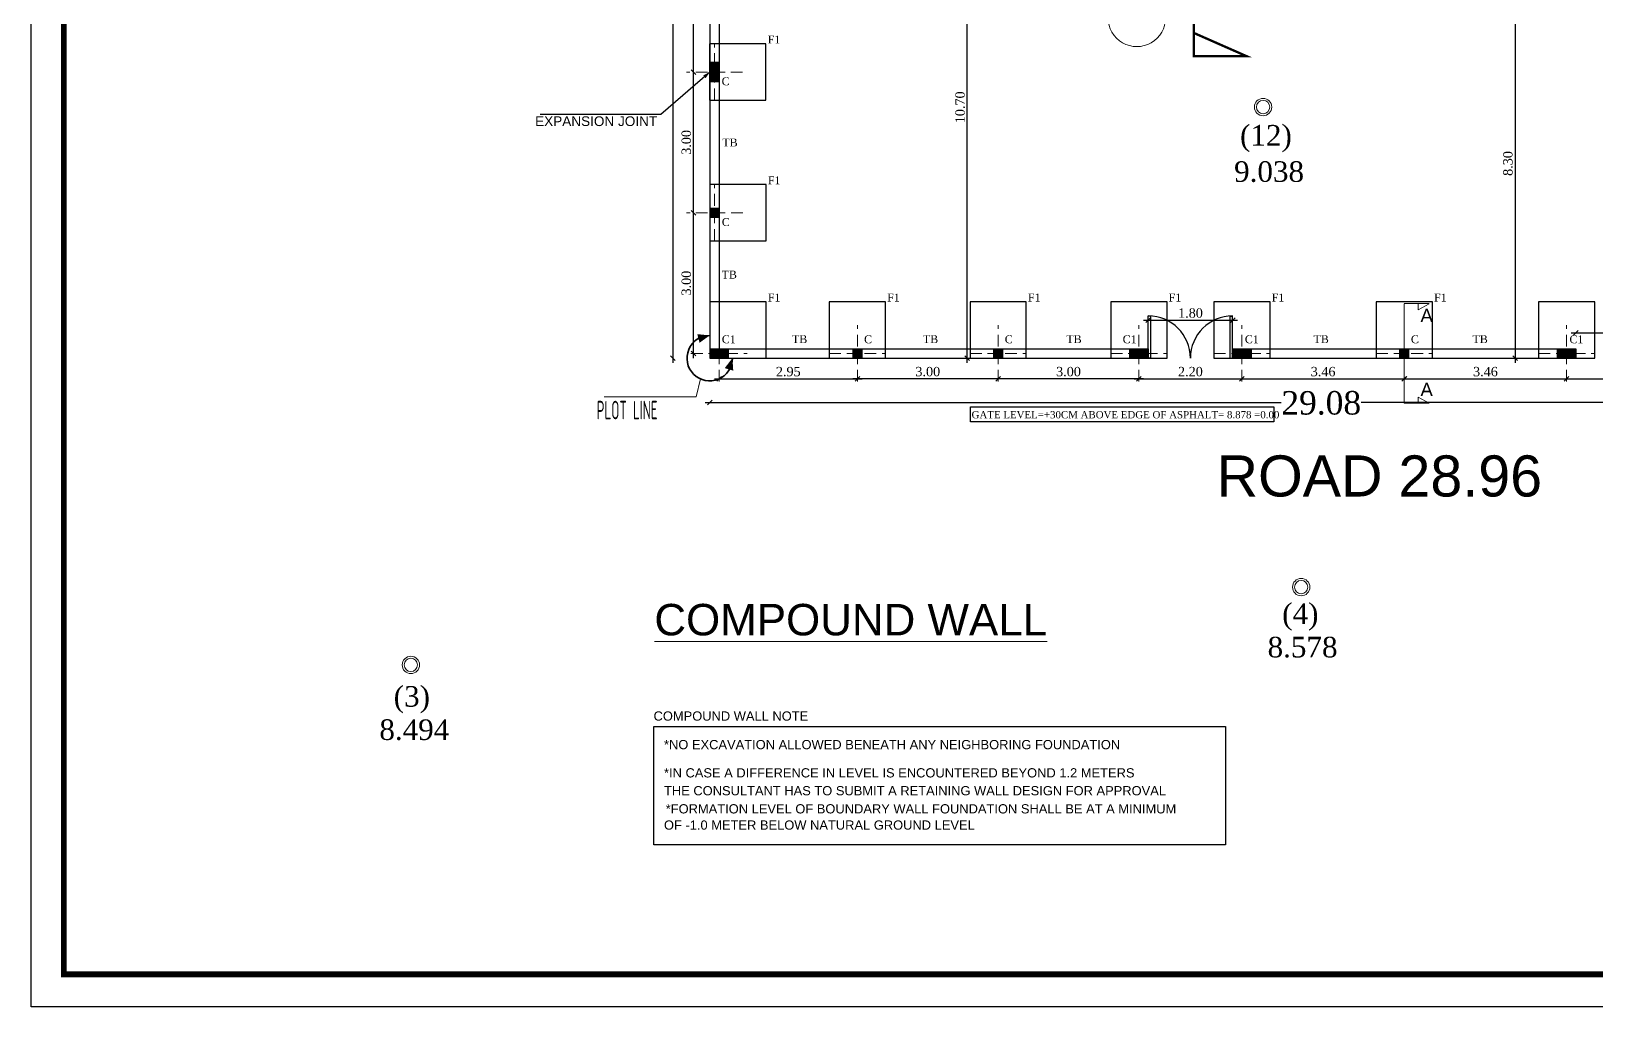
# Model space of a CAD drawing. Header units: metres. Extents: x 503482 to 1007323, y 2781056 to 5562345.
# Drawn here: x 504007.76 to 504041.11, y 2781056.11 to 2781076.9 of the extents above; entities that cross this region are included whole.
import ezdxf
from ezdxf.enums import TextEntityAlignment as Align

# ---------------------------------------------------------------- set-up
doc = ezdxf.new("R2010")
doc.units = ezdxf.units.M
doc.header["$LTSCALE"] = 10
doc.header["$MEASUREMENT"] = 0
doc.header["$PDMODE"] = 3
for name, pattern in [('1013-Lower$0$CACHE', [0.375, 0.25, -0.125]), ('DASHED2', [0.375, 0.25, -0.125]), ('HIDDEN(.5X)', [4.7625, 3.175, -1.5875])]:
    doc.linetypes.add(name, pattern=pattern)
doc.layers.get('0').update_dxf_attribs({"linetype": 'CONTINUOUS'})
doc.layers.get('DEFPOINTS').update_dxf_attribs({"linetype": 'CONTINUOUS'})
for name, color, linetype, lineweight in [('01 wall', 4, 'CONTINUOUS', 35), ('01_WALLS', 7, 'CONTINUOUS', 25), ('dim 11', 3, 'CONTINUOUS', 0), ('G-ANNO-SYMB', 111, 'CONTINUOUS', 9), ('Linea de proyecciÃ³n vacio', 40, 'HIDDEN(.5X)', 15), ('Linea de proyecciÃƒÆ’Ã‚Â³n vacio', 40, 'HIDDEN(.5X)', 15), ('SITE', 9, 'CONTINUOUS', 18), ('TEXT', 254, 'CONTINUOUS', 13), ('WALL', 7, 'CONTINUOUS', 30)]:
    doc.layers.add(name, color=color, linetype=linetype, lineweight=lineweight)
for name, color, linetype in [('07 TEXT', 3, 'CONTINUOUS'), ('COL', 3, 'CONTINUOUS'), ('column', 3, 'CONTINUOUS'), ('DOOR', 8, 'CONTINUOUS'), ('M.TITLE BLOCK', 7, 'CONTINUOUS'), ('W', 7, 'CONTINUOUS')]:
    doc.layers.add(name, color=color, linetype=linetype)
doc.styles.add('AREAL', font='times.ttf')
doc.styles.add('ARIEL', font='arial.ttf', dxfattribs={"width": 0.75})
doc.styles.add('dim', font='arial.ttf')
doc.styles.add('Hand', font='archquik.shx', dxfattribs={"width": 0.7})
doc.styles.add('SANSSERIFBOLD', font='sanss___.ttf', dxfattribs={"height": 18})
doc.dimstyles.new('bdc-1-100-A', dxfattribs={"dimtxt": 0.2, "dimasz": 0.1, "dimexe": 0, "dimexo": 0, "dimgap": 0.05, "dimtad": 1, "dimzin": 7, "dimdsep": 46, "dimtxsty": 'AREAL', "dimblk": 'OBLIQUE', "dimcen": 0.001, "dimdle": 0.1, "dimse1": 1, "dimse2": 1, "dimclrd": 15, "dimclre": 8, "dimclrt": 3, "dimadec": 0, "dimazin": 0, "dimtfac": 1, "dimtix": 1, "dimtmove": 2, "dimatfit": 3, "dimldrblk": 'OBLIQUE', "dimfxl": 0.1, "dimtolj": 1, "dimtzin": 0, "dimlwe": 5, "dimarcsym": 0})

# ---------------------------------------------------------------- blocks, each defined once
blk = doc.blocks.new('_Oblique')
at = {"color": 0, "linetype": 'ByBlock', "lineweight": -2}
blk.add_line((-0.5, -0.5), (0.5, 0.5), dxfattribs=at)
blk = doc.blocks.new('*D1331')
at = {"layer": '01_WALLS', "color": 15, "lineweight": -2, "ltscale": 0.04, "transparency": 16777216}
for p, q in [((504022.119, 2781068.989), (504034.404, 2781068.989)), ((504051.399, 2781068.989), (504036.107, 2781068.989))]:
    blk.add_line(p, q, dxfattribs=at)
at = {"layer": 'DEFPOINTS', "color": 0, "ltscale": 0.04, "transparency": 16777216}
for p in [(504022.219, 2781069.932), (504051.299, 2781069.932), (504051.299, 2781068.989)]:
    blk.add_point(p, dxfattribs=at)
at = {"layer": '01_WALLS', "color": 15, "lineweight": -2, "ltscale": 0.04, "transparency": 16777216, "xscale": 0.1, "yscale": 0.1, "zscale": 0.1, "rotation": 180}
blk.add_blockref('_Oblique', (504022.219, 2781068.989), dxfattribs=at)
at = {"layer": '01_WALLS', "color": 15, "lineweight": -2, "ltscale": 0.04, "transparency": 16777216, "xscale": 0.1, "yscale": 0.1, "zscale": 0.1}
blk.add_blockref('_Oblique', (504051.299, 2781068.989), dxfattribs=at)
at = {"layer": '01_WALLS', "color": 3, "ltscale": 0.04, "transparency": 16777216, "insert": (504035.255, 2781068.975), "char_height": 0.2, "attachment_point": 5, "style": 'AREAL'}
blk.add_mtext('\\A1;{\\H2.5x;29.08}', dxfattribs=at)
blk = doc.blocks.new('*D1332')
at = {"layer": '01_WALLS', "color": 15, "lineweight": -2, "ltscale": 0.04, "transparency": 16777216}
blk.add_line((504021.433, 2781107.882), (504021.433, 2781069.832), dxfattribs=at)
at = {"layer": 'DEFPOINTS', "color": 0, "ltscale": 0.04, "transparency": 16777216}
for p in [(504022.219, 2781107.782), (504021.433, 2781069.932), (504022.219, 2781069.932)]:
    blk.add_point(p, dxfattribs=at)
at = {"layer": '01_WALLS', "color": 15, "lineweight": -2, "ltscale": 0.04, "transparency": 16777216, "xscale": 0.1, "yscale": 0.1, "zscale": 0.1}
for p, rotation in [((504021.433, 2781107.782), 90), ((504021.433, 2781069.932), 270)]:
    blk.add_blockref('_Oblique', p, dxfattribs=dict(at, rotation=rotation))
at = {"layer": '01_WALLS', "color": 3, "ltscale": 0.04, "transparency": 16777216, "insert": (504021.128, 2781088.857), "char_height": 0.2, "attachment_point": 5, "rotation": 90, "style": 'AREAL'}
blk.add_mtext('\\A1;{\\H2.5x;37.85}', dxfattribs=at)
blk = doc.blocks.new('YTRYRTYRTYRT')
at = {"layer": '01 wall'}
blk.add_arc((503418.358, 2781141.766), 0.484, 89.9999, 0, dxfattribs=at)
at = {"layer": 'SITE', "color": 4, "ltscale": 24}
for points in [[(503418.358, 2781142.251, 0, 0.19, 0), (503418.117, 2781142.186, 0, 0, 0)], [(503418.842, 2781141.766, 0, 0.19, 0), (503418.769, 2781141.527, 0, 0, 0)]]:
    blk.add_lwpolyline(points, format="xyseb", dxfattribs=at)
blk.add_lwpolyline([(503418.163, 2781141.323), (503418.068, 2781140.944), (503416.11, 2781140.944)], dxfattribs=at)
at = {"layer": 'TEXT', "color": 3, "style": 'Hand', "width": 0.6}
blk.add_text('PLOT LINE ', height=0.3937, dxfattribs=at).set_placement((503415.949, 2781140.463))
blk = doc.blocks.new('UTJYUJ')
at = {"layer": 'column', "color": 1}
blk.add_line((506692.039, 2816108.977), (506693.088, 2816109.886, 0.057), dxfattribs=at)
blk.add_lwpolyline([(506692.039, 2816108.977, 0, 0.0776, 0), (506692.157, 2816109.079, 0.0776, 0.0776, 0)], format="xyseb", dxfattribs=at)
at = {"layer": 'W', "color": 1}
blk.add_line((506693.088, 2816109.886, 0.057), (506695.659, 2816109.886, 0.057), dxfattribs=at)
blk = doc.blocks.new('*D1382')
at = {"layer": '01_WALLS', "color": 15, "lineweight": -2, "ltscale": 0.04, "transparency": 16777216}
blk.add_line((504021.872, 2781069.932), (504021.872, 2781073.132), dxfattribs=at)
at = {"layer": 'DEFPOINTS', "color": 0, "ltscale": 0.04, "transparency": 16777216}
for p in [(504021.872, 2781073.032), (504021.991, 2781073.032), (504021.991, 2781070.032)]:
    blk.add_point(p, dxfattribs=at)
at = {"layer": '01_WALLS', "color": 15, "lineweight": -2, "ltscale": 0.04, "transparency": 16777216, "xscale": 0.1, "yscale": 0.1, "zscale": 0.1}
for p, rotation in [((504021.872, 2781073.032), 90), ((504021.872, 2781070.032), 270)]:
    blk.add_blockref('_Oblique', p, dxfattribs=dict(at, rotation=rotation))
at = {"layer": '01_WALLS', "color": 3, "ltscale": 0.04, "transparency": 16777216, "insert": (504021.72, 2781071.532), "char_height": 0.2, "attachment_point": 5, "rotation": 90, "style": 'AREAL'}
blk.add_mtext('\\A1;3.00', dxfattribs=at)
blk = doc.blocks.new('*D1383')
at = {"layer": '01_WALLS', "color": 15, "lineweight": -2, "ltscale": 0.04, "transparency": 16777216}
blk.add_line((504021.872, 2781072.932), (504021.872, 2781076.132), dxfattribs=at)
at = {"layer": 'DEFPOINTS', "color": 0, "ltscale": 0.04, "transparency": 16777216}
for p in [(504021.724, 2781076.032), (504021.872, 2781076.032), (504021.724, 2781073.032)]:
    blk.add_point(p, dxfattribs=at)
at = {"layer": '01_WALLS', "color": 15, "lineweight": -2, "ltscale": 0.04, "transparency": 16777216, "xscale": 0.1, "yscale": 0.1, "zscale": 0.1}
for p, rotation in [((504021.872, 2781076.032), 90), ((504021.872, 2781073.032), 270)]:
    blk.add_blockref('_Oblique', p, dxfattribs=dict(at, rotation=rotation))
at = {"layer": '01_WALLS', "color": 3, "ltscale": 0.04, "transparency": 16777216, "insert": (504021.72, 2781074.532), "char_height": 0.2, "attachment_point": 5, "rotation": 90, "style": 'AREAL'}
blk.add_mtext('\\A1;3.00', dxfattribs=at)
blk = doc.blocks.new('*D1393')
at = {"layer": '01_WALLS', "color": 15, "lineweight": -2, "ltscale": 0.04, "transparency": 16777216}
blk.add_line((504021.872, 2781075.932), (504021.872, 2781079.132), dxfattribs=at)
at = {"layer": 'DEFPOINTS', "color": 0, "ltscale": 0.04, "transparency": 16777216}
for p in [(504021.724, 2781079.032), (504021.872, 2781079.032), (504021.724, 2781076.032)]:
    blk.add_point(p, dxfattribs=at)
at = {"layer": '01_WALLS', "color": 15, "lineweight": -2, "ltscale": 0.04, "transparency": 16777216, "xscale": 0.1, "yscale": 0.1, "zscale": 0.1}
for p, rotation in [((504021.872, 2781079.032), 90), ((504021.872, 2781076.032), 270)]:
    blk.add_blockref('_Oblique', p, dxfattribs=dict(at, rotation=rotation))
at = {"layer": '01_WALLS', "color": 3, "ltscale": 0.04, "transparency": 16777216, "insert": (504021.72, 2781077.532), "char_height": 0.2, "attachment_point": 5, "rotation": 90, "style": 'AREAL'}
blk.add_mtext('\\A1;3.00', dxfattribs=at)
blk = doc.blocks.new('MD DOOR')
at = {"layer": 'DOOR'}
for p, q in [((504125.448, 2781169.805), (504125.499, 2781169.805)), ((504125.448, 2781168.905), (504125.448, 2781169.805)), ((504125.499, 2781169.805), (504125.499, 2781168.905)), ((504127.199, 2781169.804), (504127.249, 2781169.804)), ((504127.199, 2781168.905), (504127.199, 2781169.804)), ((504127.249, 2781168.905), (504127.249, 2781169.805)), ((504125.499, 2781168.905), (504125.448, 2781168.905)), ((504127.199, 2781168.905), (504127.249, 2781168.905))]:
    blk.add_line(p, q, dxfattribs=at)
for centre, radius, start, end in [((504125.448, 2781168.905), 0.9, 0, 90), ((504127.249, 2781168.905), 0.901, 90.0062, 180)]:
    blk.add_arc(centre, radius, start, end, dxfattribs=at)
blk = doc.blocks.new('*D1360')
at = {"layer": '01_WALLS', "color": 15, "lineweight": -2, "ltscale": 0.04, "transparency": 16777216}
blk.add_line((504031.467, 2781069.492), (504028.267, 2781069.492), dxfattribs=at)
at = {"layer": 'DEFPOINTS', "color": 0, "ltscale": 0.04, "transparency": 16777216}
for p in [(504028.367, 2781069.492), (504028.367, 2781069.432), (504031.367, 2781069.432)]:
    blk.add_point(p, dxfattribs=at)
at = {"layer": '01_WALLS', "color": 15, "lineweight": -2, "ltscale": 0.04, "transparency": 16777216, "xscale": 0.1, "yscale": 0.1, "zscale": 0.1, "rotation": 180}
blk.add_blockref('_Oblique', (504028.367, 2781069.492), dxfattribs=at)
at = {"layer": '01_WALLS', "color": 15, "lineweight": -2, "ltscale": 0.04, "transparency": 16777216, "xscale": 0.1, "yscale": 0.1, "zscale": 0.1}
blk.add_blockref('_Oblique', (504031.367, 2781069.492), dxfattribs=at)
at = {"layer": '01_WALLS', "color": 3, "ltscale": 0.04, "transparency": 16777216, "insert": (504029.867, 2781069.644), "char_height": 0.2, "attachment_point": 5, "style": 'AREAL'}
blk.add_mtext('\\A1;3.00', dxfattribs=at)
blk = doc.blocks.new('*D1361')
at = {"layer": '01_WALLS', "color": 15, "lineweight": -2, "ltscale": 0.04, "transparency": 16777216}
blk.add_line((504028.467, 2781069.492), (504025.267, 2781069.492), dxfattribs=at)
at = {"layer": 'DEFPOINTS', "color": 0, "ltscale": 0.04, "transparency": 16777216}
for p in [(504025.367, 2781069.932), (504028.367, 2781069.932), (504025.367, 2781069.492)]:
    blk.add_point(p, dxfattribs=at)
at = {"layer": '01_WALLS', "color": 15, "lineweight": -2, "ltscale": 0.04, "transparency": 16777216, "xscale": 0.1, "yscale": 0.1, "zscale": 0.1, "rotation": 180}
blk.add_blockref('_Oblique', (504025.367, 2781069.492), dxfattribs=at)
at = {"layer": '01_WALLS', "color": 15, "lineweight": -2, "ltscale": 0.04, "transparency": 16777216, "xscale": 0.1, "yscale": 0.1, "zscale": 0.1}
blk.add_blockref('_Oblique', (504028.367, 2781069.492), dxfattribs=at)
at = {"layer": '01_WALLS', "color": 3, "ltscale": 0.04, "transparency": 16777216, "insert": (504026.867, 2781069.644), "char_height": 0.2, "attachment_point": 5, "style": 'AREAL'}
blk.add_mtext('\\A1;3.00', dxfattribs=at)
blk = doc.blocks.new('*D1362')
at = {"layer": '01_WALLS', "color": 15, "lineweight": -2, "ltscale": 0.04, "transparency": 16777216}
blk.add_line((504022.319, 2781069.492), (504025.467, 2781069.492), dxfattribs=at)
at = {"layer": 'DEFPOINTS', "color": 0, "ltscale": 0.04, "transparency": 16777216}
for p in [(504022.419, 2781069.932), (504025.367, 2781069.932), (504025.367, 2781069.492)]:
    blk.add_point(p, dxfattribs=at)
at = {"layer": '01_WALLS', "color": 15, "lineweight": -2, "ltscale": 0.04, "transparency": 16777216, "xscale": 0.1, "yscale": 0.1, "zscale": 0.1, "rotation": 180}
blk.add_blockref('_Oblique', (504022.419, 2781069.492), dxfattribs=at)
at = {"layer": '01_WALLS', "color": 15, "lineweight": -2, "ltscale": 0.04, "transparency": 16777216, "xscale": 0.1, "yscale": 0.1, "zscale": 0.1}
blk.add_blockref('_Oblique', (504025.367, 2781069.492), dxfattribs=at)
at = {"layer": '01_WALLS', "color": 3, "ltscale": 0.04, "transparency": 16777216, "insert": (504023.893, 2781069.644), "char_height": 0.2, "attachment_point": 5, "style": 'AREAL'}
blk.add_mtext('\\A1;2.95', dxfattribs=at)
blk = doc.blocks.new('*D1363')
at = {"layer": '01_WALLS', "color": 15, "lineweight": -2, "ltscale": 0.04, "transparency": 16777216}
blk.add_line((504031.267, 2781069.492), (504033.665, 2781069.492), dxfattribs=at)
at = {"layer": 'DEFPOINTS', "color": 0, "ltscale": 0.04, "transparency": 16777216}
for p in [(504031.367, 2781069.932), (504033.565, 2781069.932), (504033.565, 2781069.492)]:
    blk.add_point(p, dxfattribs=at)
at = {"layer": '01_WALLS', "color": 15, "lineweight": -2, "ltscale": 0.04, "transparency": 16777216, "xscale": 0.1, "yscale": 0.1, "zscale": 0.1, "rotation": 180}
blk.add_blockref('_Oblique', (504031.367, 2781069.492), dxfattribs=at)
at = {"layer": '01_WALLS', "color": 15, "lineweight": -2, "ltscale": 0.04, "transparency": 16777216, "xscale": 0.1, "yscale": 0.1, "zscale": 0.1}
blk.add_blockref('_Oblique', (504033.565, 2781069.492), dxfattribs=at)
at = {"layer": '01_WALLS', "color": 3, "ltscale": 0.04, "transparency": 16777216, "insert": (504032.466, 2781069.644), "char_height": 0.2, "attachment_point": 5, "style": 'AREAL'}
blk.add_mtext('\\A1;2.20', dxfattribs=at)
blk = doc.blocks.new('*D1364')
at = {"layer": '01_WALLS', "color": 15, "lineweight": -2, "ltscale": 0.04, "transparency": 16777216}
blk.add_line((504033.465, 2781069.492), (504037.125, 2781069.492), dxfattribs=at)
at = {"layer": 'DEFPOINTS', "color": 0, "ltscale": 0.04, "transparency": 16777216}
for p in [(504033.565, 2781069.932), (504037.025, 2781069.932), (504037.025, 2781069.492)]:
    blk.add_point(p, dxfattribs=at)
at = {"layer": '01_WALLS', "color": 15, "lineweight": -2, "ltscale": 0.04, "transparency": 16777216, "xscale": 0.1, "yscale": 0.1, "zscale": 0.1, "rotation": 180}
blk.add_blockref('_Oblique', (504033.565, 2781069.492), dxfattribs=at)
at = {"layer": '01_WALLS', "color": 15, "lineweight": -2, "ltscale": 0.04, "transparency": 16777216, "xscale": 0.1, "yscale": 0.1, "zscale": 0.1}
blk.add_blockref('_Oblique', (504037.025, 2781069.492), dxfattribs=at)
at = {"layer": '01_WALLS', "color": 3, "ltscale": 0.04, "transparency": 16777216, "insert": (504035.295, 2781069.644), "char_height": 0.2, "attachment_point": 5, "style": 'AREAL'}
blk.add_mtext('\\A1;3.46', dxfattribs=at)
blk = doc.blocks.new('*D1366')
at = {"layer": '01_WALLS', "color": 15, "lineweight": -2, "ltscale": 0.04, "transparency": 16777216}
blk.add_line((504036.926, 2781069.492), (504040.585, 2781069.492), dxfattribs=at)
at = {"layer": 'DEFPOINTS', "color": 0, "ltscale": 0.04, "transparency": 16777216}
for p in [(504037.026, 2781069.756), (504040.485, 2781069.756), (504040.485, 2781069.492)]:
    blk.add_point(p, dxfattribs=at)
at = {"layer": '01_WALLS', "color": 15, "lineweight": -2, "ltscale": 0.04, "transparency": 16777216, "xscale": 0.1, "yscale": 0.1, "zscale": 0.1, "rotation": 180}
blk.add_blockref('_Oblique', (504037.026, 2781069.492), dxfattribs=at)
at = {"layer": '01_WALLS', "color": 15, "lineweight": -2, "ltscale": 0.04, "transparency": 16777216, "xscale": 0.1, "yscale": 0.1, "zscale": 0.1}
blk.add_blockref('_Oblique', (504040.485, 2781069.492), dxfattribs=at)
at = {"layer": '01_WALLS', "color": 3, "ltscale": 0.04, "transparency": 16777216, "insert": (504038.756, 2781069.644), "char_height": 0.2, "attachment_point": 5, "style": 'AREAL'}
blk.add_mtext('\\A1;3.46', dxfattribs=at)
blk = doc.blocks.new('*D1367')
at = {"layer": '01_WALLS', "color": 15, "lineweight": -2, "ltscale": 0.04, "transparency": 16777216}
blk.add_line((504040.385, 2781069.492), (504044.585, 2781069.492), dxfattribs=at)
at = {"layer": 'DEFPOINTS', "color": 0, "ltscale": 0.04, "transparency": 16777216}
for p in [(504040.485, 2781069.756), (504044.485, 2781069.756), (504044.485, 2781069.492)]:
    blk.add_point(p, dxfattribs=at)
at = {"layer": '01_WALLS', "color": 15, "lineweight": -2, "ltscale": 0.04, "transparency": 16777216, "xscale": 0.1, "yscale": 0.1, "zscale": 0.1, "rotation": 180}
blk.add_blockref('_Oblique', (504040.485, 2781069.492), dxfattribs=at)
at = {"layer": '01_WALLS', "color": 15, "lineweight": -2, "ltscale": 0.04, "transparency": 16777216, "xscale": 0.1, "yscale": 0.1, "zscale": 0.1}
blk.add_blockref('_Oblique', (504044.485, 2781069.492), dxfattribs=at)
at = {"layer": '01_WALLS', "color": 3, "ltscale": 0.04, "transparency": 16777216, "insert": (504042.485, 2781069.644), "char_height": 0.2, "attachment_point": 5, "style": 'AREAL'}
blk.add_mtext('\\A1;4.00', dxfattribs=at)
blk = doc.blocks.new('*D1372')
at = {"layer": '01_WALLS', "color": 15, "lineweight": -2, "ltscale": 0.04, "transparency": 16777216}
blk.add_line((504027.708, 2781069.832), (504027.708, 2781080.728), dxfattribs=at)
at = {"layer": 'DEFPOINTS', "color": 0, "ltscale": 0.04, "transparency": 16777216}
for p in [(504027.708, 2781080.628), (504030.318, 2781080.628), (504030.31, 2781069.932)]:
    blk.add_point(p, dxfattribs=at)
at = {"layer": '01_WALLS', "color": 15, "lineweight": -2, "ltscale": 0.04, "transparency": 16777216, "xscale": 0.1, "yscale": 0.1, "zscale": 0.1}
for p, rotation in [((504027.708, 2781080.628), 90), ((504027.708, 2781069.932), 270)]:
    blk.add_blockref('_Oblique', p, dxfattribs=dict(at, rotation=rotation))
at = {"layer": '01_WALLS', "color": 3, "ltscale": 0.04, "transparency": 16777216, "insert": (504027.556, 2781075.28), "char_height": 0.2, "attachment_point": 5, "rotation": 90, "style": 'AREAL'}
blk.add_mtext('\\A1;10.70', dxfattribs=at)
blk = doc.blocks.new('*D1373')
at = {"layer": '01_WALLS', "color": 15, "lineweight": -2, "ltscale": 0.04, "transparency": 16777216}
blk.add_line((504039.387, 2781078.333), (504039.387, 2781069.832), dxfattribs=at)
at = {"layer": 'DEFPOINTS', "color": 0, "ltscale": 0.04, "transparency": 16777216}
for p in [(504039.423, 2781078.233), (504039.387, 2781069.932), (504039.423, 2781069.932)]:
    blk.add_point(p, dxfattribs=at)
at = {"layer": '01_WALLS', "color": 15, "lineweight": -2, "ltscale": 0.04, "transparency": 16777216, "xscale": 0.1, "yscale": 0.1, "zscale": 0.1}
for p, rotation in [((504039.387, 2781078.233), 90), ((504039.387, 2781069.932), 270)]:
    blk.add_blockref('_Oblique', p, dxfattribs=dict(at, rotation=rotation))
at = {"layer": '01_WALLS', "color": 3, "ltscale": 0.04, "transparency": 16777216, "insert": (504039.235, 2781074.082), "char_height": 0.2, "attachment_point": 5, "rotation": 90, "style": 'AREAL'}
blk.add_mtext('\\A1;8.30', dxfattribs=at)
blk = doc.blocks.new('*D1380')
at = {"layer": '01_WALLS', "color": 15, "lineweight": -2, "ltscale": 0.04, "transparency": 16777216}
blk.add_line((504031.467, 2781070.74), (504033.467, 2781070.74), dxfattribs=at)
at = {"layer": 'DEFPOINTS', "color": 0, "ltscale": 0.04, "transparency": 16777216}
for p in [(504033.367, 2781070.74), (504031.567, 2781069.932), (504033.367, 2781069.932)]:
    blk.add_point(p, dxfattribs=at)
at = {"layer": '01_WALLS', "color": 15, "lineweight": -2, "ltscale": 0.04, "transparency": 16777216, "xscale": 0.1, "yscale": 0.1, "zscale": 0.1, "rotation": 180}
blk.add_blockref('_Oblique', (504031.567, 2781070.74), dxfattribs=at)
at = {"layer": '01_WALLS', "color": 15, "lineweight": -2, "ltscale": 0.04, "transparency": 16777216, "xscale": 0.1, "yscale": 0.1, "zscale": 0.1}
blk.add_blockref('_Oblique', (504033.367, 2781070.74), dxfattribs=at)
at = {"layer": '01_WALLS', "color": 3, "ltscale": 0.04, "transparency": 16777216, "insert": (504032.467, 2781070.892), "char_height": 0.2, "attachment_point": 5, "style": 'AREAL'}
blk.add_mtext('\\A1;1.80', dxfattribs=at)
blk = doc.blocks.new('*D1381')
at = {"layer": '01_WALLS', "color": 15, "lineweight": -2, "ltscale": 0.04, "transparency": 16777216}
blk.add_line((504040.585, 2781070.471), (504044.385, 2781070.471), dxfattribs=at)
at = {"layer": 'DEFPOINTS', "color": 0, "ltscale": 0.04, "transparency": 16777216}
for p in [(504044.285, 2781070.471), (504040.685, 2781070.132), (504044.285, 2781070.132)]:
    blk.add_point(p, dxfattribs=at)
at = {"layer": '01_WALLS', "color": 15, "lineweight": -2, "ltscale": 0.04, "transparency": 16777216, "xscale": 0.1, "yscale": 0.1, "zscale": 0.1, "rotation": 180}
blk.add_blockref('_Oblique', (504040.685, 2781070.471), dxfattribs=at)
at = {"layer": '01_WALLS', "color": 15, "lineweight": -2, "ltscale": 0.04, "transparency": 16777216, "xscale": 0.1, "yscale": 0.1, "zscale": 0.1}
blk.add_blockref('_Oblique', (504044.285, 2781070.471), dxfattribs=at)
at = {"layer": '01_WALLS', "color": 3, "ltscale": 0.04, "transparency": 16777216, "insert": (504042.485, 2781070.623), "char_height": 0.2, "attachment_point": 5, "style": 'AREAL'}
blk.add_mtext('\\A1;3.60', dxfattribs=at)
blk = doc.blocks.new('Section - M_Section Head - Filled-3533767-Arch L2-GROUND FLOOR')
at = {"layer": 'G-ANNO-SYMB'}
h = blk.add_hatch(color=256, dxfattribs=at)
edge = h.paths.add_edge_path(flags=0)
edge.add_line((-6, 8.49), (-6, 6))
edge.add_arc((-6, 0), 6, 90, 135)
edge.add_line((-10.24, 4.24), (-6, 8.49))
h = blk.add_hatch(color=256, dxfattribs=at)
edge = h.paths.add_edge_path(flags=0)
edge.add_line((-6, 8.49), (-1.76, 4.24))
edge.add_arc((-6, 0), 6, 45, 90)
edge.add_line((-6, 6), (-6, 8.49))
h = blk.add_hatch(color=256, dxfattribs=at)
edge = h.paths.add_edge_path(flags=0)
edge.add_line((-14.49, 0), (-10.24, 4.24))
edge.add_arc((-6, 0), 6, 135, 180)
edge.add_line((-12, 0), (-14.49, 0))
h = blk.add_hatch(color=256, dxfattribs=at)
edge = h.paths.add_edge_path(flags=0)
edge.add_line((2.49, 0), (0, 0))
edge.add_arc((-6, 0), 6, 360, 405)
edge.add_line((-1.76, 4.24), (2.49, 0))
for p, q in [((-6, 8.49), (-14.49, 0)), ((-6, 8.49), (-10.24, 4.24)), ((-6, 8.49), (2.49, 0)), ((-6, 6), (-6, 8.49)), ((-6, 8.49), (-6, 6)), ((-1.76, 4.24), (-6, 8.49)), ((-10.24, 4.24), (-14.49, 0)), ((2.49, 0), (-1.76, 4.24)), ((-14.49, 0), (-12, 0)), ((0, 0), (2.49, 0)), ((-12, 0), (-14.49, 0)), ((0, 0), (2.49, 0))]:
    blk.add_line(p, q, dxfattribs=at)
for start, end in [(360, 180), (135, 180), (90, 135), (45, 90), (360, 45), (180, 360)]:
    blk.add_arc((-6, 0), 6, start, end, dxfattribs=at)
blk = doc.blocks.new('TYTTTTTYUUUUUUUUUUUUUUUUIK')
at = {"layer": 'WALL', "color": 5, "linetype": '1013-Lower$0$CACHE', "lineweight": 5, "ltscale": 0.3, "const_width": 0.05}
blk.add_lwpolyline([(504144.322, 2781265.174), (504145.45, 2781264.677), (504144.322, 2781264.677), (504144.322, 2781290.147), (504145.502, 2781290.144), (504144.322, 2781289.779)], dxfattribs=at)
at = {"layer": 'G-ANNO-SYMB', "xscale": 0.1020600000000007, "yscale": 0.1020600000000007, "zscale": 0.1020600000000007, "rotation": 0.09789353529954792}
blk.add_blockref('Section - M_Section Head - Filled-3533767-Arch L2-GROUND FLOOR', (504143.719, 2781265.496), dxfattribs=at)

msp = doc.modelspace()

# ---------------------------------------------------------------- hatches: boundary and pattern name
at = {"layer": '01 wall'}
h = msp.add_hatch(color=2, dxfattribs=at)
h.dxf.hatch_style = 1
h.paths.add_polyline_path([(504022.419, 2781076.042), (504022.219, 2781076.042), (504022.219, 2781076.242), (504022.419, 2781076.242)])
h = msp.add_hatch(color=2, dxfattribs=at)
h.dxf.hatch_style = 1
h.paths.add_polyline_path([(504022.419, 2781076.022), (504022.419, 2781075.822), (504022.219, 2781075.822), (504022.219, 2781076.022)])
h = msp.add_hatch(color=2, dxfattribs=at)
h.dxf.hatch_style = 1
h.paths.add_polyline_path([(504022.22, 2781072.932), (504022.22, 2781073.132), (504022.42, 2781073.132), (504022.42, 2781072.932)])
h = msp.add_hatch(color=2, dxfattribs=at)
h.dxf.hatch_style = 1
h.paths.add_polyline_path([(504022.619, 2781069.932), (504022.619, 2781070.132), (504022.219, 2781070.132), (504022.219, 2781069.932)])
h = msp.add_hatch(color=2, dxfattribs=at)
h.dxf.hatch_style = 1
h.paths.add_polyline_path([(504025.467, 2781069.932), (504025.467, 2781070.132), (504025.267, 2781070.132), (504025.267, 2781069.932)])
h = msp.add_hatch(color=2, dxfattribs=at)
h.dxf.hatch_style = 1
h.paths.add_polyline_path([(504028.467, 2781069.932), (504028.467, 2781070.132), (504028.267, 2781070.132), (504028.267, 2781069.932)])
h = msp.add_hatch(color=2, dxfattribs=at)
h.dxf.hatch_style = 1
h.paths.add_polyline_path([(504031.567, 2781069.932), (504031.567, 2781070.132), (504031.167, 2781070.132), (504031.167, 2781069.932)])
h = msp.add_hatch(color=2, dxfattribs=at)
h.dxf.hatch_style = 1
h.paths.add_polyline_path([(504033.765, 2781069.932), (504033.765, 2781070.132), (504033.365, 2781070.132), (504033.365, 2781069.932)])
h = msp.add_hatch(color=2, dxfattribs=at)
h.dxf.hatch_style = 1
h.paths.add_polyline_path([(504037.125, 2781069.932), (504037.125, 2781070.132), (504036.925, 2781070.132), (504036.925, 2781069.932)])
h = msp.add_hatch(color=2, dxfattribs=at)
h.dxf.hatch_style = 1
h.paths.add_polyline_path([(504040.685, 2781069.932), (504040.685, 2781070.132), (504040.285, 2781070.132), (504040.285, 2781069.932)])

# ---------------------------------------------------------------- linework, layer by layer
at = {"color": 6, "linetype": 'DASHED2', "lineweight": 0, "ltscale": 0.1}
for p, q in [((504022.32, 2781075.432), (504022.32, 2781076.632)), ((504022.92, 2781076.032), (504021.72, 2781076.032)), ((504022.32, 2781072.432), (504022.32, 2781073.632)), ((504022.924, 2781073.032), (504021.724, 2781073.032)), ((504022.419, 2781069.432), (504022.419, 2781070.632)), ((504025.367, 2781069.432), (504025.367, 2781070.632)), ((504028.367, 2781069.432), (504028.367, 2781070.632)), ((504031.367, 2781069.432), (504031.367, 2781070.632)), ((504033.565, 2781069.432), (504033.565, 2781070.632)), ((504037.025, 2781069.432), (504037.025, 2781070.632)), ((504037.026, 2781069.432), (504037.026, 2781070.632)), ((504040.485, 2781069.432), (504040.485, 2781070.632)), ((504021.818, 2781070.032), (504023.018, 2781070.032)), ((504024.766, 2781070.032), (504025.966, 2781070.032)), ((504027.766, 2781070.032), (504028.966, 2781070.032)), ((504030.767, 2781070.032), (504031.967, 2781070.032)), ((504032.964, 2781070.032), (504034.164, 2781070.032)), ((504036.425, 2781070.032), (504037.625, 2781070.032)), ((504039.885, 2781070.032), (504041.085, 2781070.032))]:
    msp.add_line(p, q, dxfattribs=at)
at = {"color": 252, "linetype": 'DASHED2', "lineweight": 0, "ltscale": 0.1}
msp.add_line((504037.026, 2781069.432), (504037.026, 2781070.632), dxfattribs=at)
msp.add_lwpolyline([(504021.025, 2781062.079), (504033.212, 2781062.08), (504033.212, 2781059.559), (504021.025, 2781059.558)], close=True)
at = {"layer": '01_WALLS', "ltscale": 0.04}
for p, q in [((504022.219, 2781107.782), (504022.219, 2781069.932)), ((504022.419, 2781107.582), (504022.419, 2781070.132)), ((504022.419, 2781070.132), (504031.567, 2781070.132)), ((504031.567, 2781070.129), (504031.567, 2781069.932)), ((504031.567, 2781070.129), (504031.567, 2781069.932)), ((504033.365, 2781070.132), (504040.685, 2781070.132)), ((504040.685, 2781070.132), (504040.685, 2781069.932)), ((504022.219, 2781069.932), (504031.567, 2781069.932)), ((504033.365, 2781069.932), (504040.685, 2781069.932))]:
    msp.add_line(p, q, dxfattribs=at)
at = {"layer": '01_WALLS', "color": 2, "ltscale": 0.04}
msp.add_lwpolyline([(504027.78, 2781068.895), (504034.242, 2781068.895), (504034.242, 2781068.574), (504027.78, 2781068.574)], close=True, dxfattribs=at)
at = {"layer": 'COL'}
for points in [[(504022.215, 2781075.432), (504023.415, 2781075.432), (504023.415, 2781076.632), (504022.215, 2781076.632)], [(504022.219, 2781072.432), (504023.419, 2781072.432), (504023.419, 2781073.632), (504022.219, 2781073.632)], [(504022.219, 2781069.932), (504023.419, 2781069.932), (504023.419, 2781071.132), (504022.219, 2781071.132)], [(504024.767, 2781069.932), (504025.967, 2781069.932), (504025.967, 2781071.132), (504024.767, 2781071.132)], [(504027.767, 2781069.932), (504028.967, 2781069.932), (504028.967, 2781071.132), (504027.767, 2781071.132)], [(504030.767, 2781069.932), (504031.967, 2781069.932), (504031.967, 2781071.132), (504030.767, 2781071.132)], [(504032.965, 2781069.932), (504034.165, 2781069.932), (504034.165, 2781071.132), (504032.965, 2781071.132)], [(504036.425, 2781069.932), (504037.625, 2781069.932), (504037.625, 2781071.132), (504036.425, 2781071.132)], [(504039.885, 2781069.932), (504041.085, 2781069.932), (504041.085, 2781071.132), (504039.885, 2781071.132)]]:
    msp.add_lwpolyline(points, close=True, dxfattribs=at)
at = {"layer": 'dim 11', "color": 41, "true_color": 0xffd6ad}
for points in [[(504022.419, 2781076.042), (504022.219, 2781076.042), (504022.219, 2781076.242), (504022.419, 2781076.242)], [(504022.419, 2781075.822), (504022.219, 2781075.822), (504022.219, 2781076.022), (504022.419, 2781076.022)], [(504022.22, 2781072.932), (504022.22, 2781073.132), (504022.42, 2781073.132), (504022.42, 2781072.932)], [(504022.219, 2781070.132), (504022.619, 2781070.132), (504022.619, 2781069.932), (504022.219, 2781069.932)], [(504025.467, 2781069.932), (504025.467, 2781070.132), (504025.267, 2781070.132), (504025.267, 2781069.932)], [(504028.467, 2781069.932), (504028.467, 2781070.132), (504028.267, 2781070.132), (504028.267, 2781069.932)], [(504031.167, 2781070.132), (504031.567, 2781070.132), (504031.567, 2781069.932), (504031.167, 2781069.932)], [(504033.365, 2781070.132), (504033.765, 2781070.132), (504033.765, 2781069.932), (504033.365, 2781069.932)], [(504037.125, 2781069.932), (504037.125, 2781070.132), (504036.925, 2781070.132), (504036.925, 2781069.932)], [(504040.285, 2781070.132), (504040.685, 2781070.132), (504040.685, 2781069.932), (504040.285, 2781069.932)]]:
    msp.add_lwpolyline(points, close=True, dxfattribs=at)
at = {"layer": 'Linea de proyecciÃ³n vacio', "color": 0, "linetype": 'ByBlock'}
for p, q in [((504037.024, 2781071.094), (504037.558, 2781071.094)), ((504037.026, 2781071.093), (504037.026, 2781068.971)), ((504037.559, 2781071.093), (504037.323, 2781070.964)), ((504037.323, 2781071.093), (504037.323, 2781070.964)), ((504037.559, 2781068.971), (504037.323, 2781069.1)), ((504037.323, 2781069.1), (504037.323, 2781068.971)), ((504037.026, 2781068.971), (504037.559, 2781068.971))]:
    msp.add_line(p, q, dxfattribs=at)
at = {"layer": 'Linea de proyecciÃƒÆ’Ã‚Â³n vacio', "color": 8, "linetype": 'ByBlock'}
for p, q in [((504033.365, 2781070.129), (504033.365, 2781069.932)), ((504033.367, 2781070.129), (504033.367, 2781069.932))]:
    msp.add_line(p, q, dxfattribs=at)
at = {"layer": 'M.TITLE BLOCK', "color": 253, "linetype": 'Continuous', "ltscale": 24}
msp.add_lwpolyline([(504007.755, 2781114.527), (504092.661, 2781114.527), (504092.661, 2781056.107), (504007.755, 2781056.107)], close=True, dxfattribs=at)
msp.add_lwpolyline([(504007.755, 2781114.527), (504092.661, 2781114.527), (504092.661, 2781056.107), (504007.755, 2781056.107)], close=True, dxfattribs=at)
at = {"layer": 'M.TITLE BLOCK', "color": 252, "const_width": 0.121}
msp.add_lwpolyline([(504008.446, 2781113.836), (504091.97, 2781113.836), (504091.97, 2781056.797), (504008.446, 2781056.797)], close=True, dxfattribs=at)
msp.add_lwpolyline([(504008.446, 2781113.836), (504091.97, 2781113.836), (504091.97, 2781056.797), (504008.446, 2781056.797)], close=True, dxfattribs=at)
at = {"layer": 'TEXT', "color": 2, "linetype": 'Continuous'}
for centre, radius in [((504034.016, 2781075.286), 0.185), ((504034.016, 2781075.286), 0.142), ((504034.827, 2781065.051), 0.185), ((504034.827, 2781065.051), 0.142), ((504015.847, 2781063.394), 0.185), ((504015.847, 2781063.394), 0.142)]:
    msp.add_circle(centre, radius, dxfattribs=at)

# ---------------------------------------------------------------- block references
at = {"layer": '01_WALLS', "color": 2}
msp.add_blockref('TYTTTTTYUUUUUUUUUUUUUUUUIK', (-111.783, -188.309), dxfattribs=at)
at = {"layer": '01_WALLS', "color": 3}
msp.add_blockref('YTRYRTYRTYRT', (603.86, -71.834), dxfattribs=at)
at = {"layer": 'Linea de proyecciÃƒÆ’Ã‚Â³n vacio', "color": 8, "linetype": 'ByBlock', "lineweight": 0, "xscale": 0.9981318508526899, "yscale": 0.9981318508526899, "zscale": 0.9981318508526899}
msp.add_blockref('MD DOOR', (847.901, 5096.666), dxfattribs=at)
at = {"layer": 'WALL', "linetype": 'ByBlock', "rotation": 180}
msp.add_blockref('UTJYUJ', (1010714.262, 5597185.009), dxfattribs=at)

# ---------------------------------------------------------------- texts
at = {"color": 2, "style": 'dim'}
for p in [(504037.502, 2781070.842), (504037.502, 2781069.265)]:
    msp.add_text('A', height=0.284, dxfattribs=at).set_placement(p, align=Align.MIDDLE)
at = {"layer": '07 TEXT', "color": 6, "linetype": 'Continuous', "style": 'ARIEL'}
msp.add_text('EXPANSION JOINT', height=0.20703, dxfattribs=at).set_placement((504019.797, 2781074.984, 0.057), align=Align.MIDDLE)
at = {"layer": 'M.TITLE BLOCK', "color": 1, "style": 'SANSSERIFBOLD'}
msp.add_text('ROAD 28.96', height=0.8763, dxfattribs=at).set_placement((504033.024, 2781066.983))
at = {"layer": 'TEXT', "linetype": 'Continuous', "style": 'AREAL'}
for s, height, p in [('F1', 0.1683, (504023.455, 2781076.64)), ('C', 0.168, (504022.473, 2781075.75)), ('TB', 0.1683, (504022.488, 2781074.445)), ('F1', 0.1683, (504023.458, 2781073.64)), ('C', 0.168, (504022.477, 2781072.75)), ('TB', 0.1683, (504022.472, 2781071.629)), ('F1', 0.1683, (504023.458, 2781071.14)), ('F1', 0.1683, (504026.002, 2781071.14)), ('F1', 0.1683, (504029.002, 2781071.14)), ('F1', 0.1683, (504032.002, 2781071.14)), ('F1', 0.1683, (504034.2, 2781071.14)), ('F1', 0.1683, (504037.66, 2781071.14)), ('C1', 0.1683, (504022.477, 2781070.25)), ('TB', 0.1683, (504023.973, 2781070.253)), ('C', 0.168, (504025.509, 2781070.25)), ('TB', 0.1683, (504026.764, 2781070.253)), ('C', 0.168, (504028.509, 2781070.25)), ('TB', 0.1683, (504029.822, 2781070.253)), ('C1', 0.1683, (504031.022, 2781070.25)), ('C1', 0.1683, (504033.627, 2781070.25)), ('TB', 0.1683, (504035.091, 2781070.253)), ('C', 0.168, (504037.167, 2781070.25)), ('TB', 0.1683, (504038.48, 2781070.253)), ('C1', 0.1683, (504040.547, 2781070.25))]:
    msp.add_text(s, height=height, dxfattribs=at).set_placement(p)
at = {"layer": 'TEXT', "color": 2, "linetype": 'Continuous', "style": 'AREAL'}
for s, height, p in [('(12)', 0.4388, (504033.524, 2781074.464)), ('9.038', 0.4388, (504033.397, 2781073.691)), ('GATE LEVEL=+30CM ABOVE EDGE OF ASPHALT= 8.878 =0.00', 0.15359, (504027.801, 2781068.65)), ('(4)', 0.4388, (504034.423, 2781064.266)), ('8.578 ', 0.4388, (504034.111, 2781063.553)), ('(3)', 0.4388, (504015.482, 2781062.503)), ('8.494 ', 0.4388, (504015.175, 2781061.793))]:
    msp.add_text(s, height=height, dxfattribs=at).set_placement(p)
at = {"layer": 'TEXT', "color": 4, "style": 'ARIEL'}
msp.add_text('%%UCOMPOUND WALL', height=0.67002, dxfattribs=at).set_placement((504025.224, 2781064.023), align=Align.CENTER)
for s, p in [('COMPOUND WALL NOTE', (504021.021, 2781062.205)), ('*NO EXCAVATION ALLOWED BENEATH ANY NEIGHBORING FOUNDATION ', (504021.244, 2781061.596)), ('*IN CASE A DIFFERENCE IN LEVEL IS ENCOUNTERED BEYOND 1.2 METERS ', (504021.244, 2781060.994)), ('THE CONSULTANT HAS TO SUBMIT A RETAINING WALL DESIGN FOR APPROVAL', (504021.244, 2781060.613)), ('*FORMATION LEVEL OF BOUNDARY WALL FOUNDATION SHALL BE AT A MINIMUM', (504021.28, 2781060.227)), ('OF -1.0 METER BELOW NATURAL GROUND LEVEL', (504021.243, 2781059.881))]:
    msp.add_text(s, height=0.19669, dxfattribs=at).set_placement(p)

# ---------------------------------------------------------------- dimensions: what is measured, and where the dimension line sits
at = {"layer": '01_WALLS', "color": 3, "ltscale": 0.04}
dim = msp.add_linear_dim(base=(504021.433, 2781069.932), p1=(504022.219, 2781107.782), p2=(504022.219, 2781069.932), angle=90, text='{\\H2.5x;<>}', dimstyle='bdc-1-100-A', override={"dimfxlon": 1, "dimarcsym": 1}, dxfattribs=at)
dim.commit()
dim.dimension.update_dxf_attribs({"geometry": '*D1332', "text_midpoint": (504021.128, 2781088.857)})
at = {"layer": '01_WALLS', "color": 2, "ltscale": 0.04}
for base, p1, p2, picture, middle in [((504027.708, 2781080.628), (504030.31, 2781069.932), (504030.318, 2781080.628), '*D1372', (504027.556, 2781075.28)), ((504039.387, 2781069.932), (504039.423, 2781078.233), (504039.423, 2781069.932), '*D1373', (504039.235, 2781074.082))]:
    dim = msp.add_linear_dim(base=base, p1=p1, p2=p2, angle=90, dimstyle='bdc-1-100-A', override={"dimfxlon": 1, "dimarcsym": 1}, dxfattribs=at)
    dim.commit()
    dim.dimension.update_dxf_attribs({"geometry": picture, "text_midpoint": middle})
at = {"layer": '01_WALLS', "color": 3, "ltscale": 0.04}
for base, p1, p2, picture, middle in [((504021.872, 2781079.032), (504021.724, 2781076.032), (504021.724, 2781079.032), '*D1393', (504021.72, 2781077.532)), ((504021.872, 2781076.032), (504021.724, 2781073.032), (504021.724, 2781076.032), '*D1383', (504021.72, 2781074.532)), ((504021.872, 2781073.032), (504021.991, 2781070.032), (504021.991, 2781073.032), '*D1382', (504021.72, 2781071.532))]:
    dim = msp.add_linear_dim(base=base, p1=p1, p2=p2, angle=90, dimstyle='bdc-1-100-A', override={"dimfxlon": 1, "dimarcsym": 1}, dxfattribs=at)
    dim.commit()
    dim.dimension.update_dxf_attribs({"geometry": picture, "text_midpoint": middle})
at = {"layer": '01_WALLS', "color": 2, "ltscale": 0.04}
for base, p1, p2, picture, middle in [((504033.367, 2781070.74), (504031.567, 2781069.932), (504033.367, 2781069.932), '*D1380', (504032.467, 2781070.892)), ((504044.285, 2781070.471), (504040.685, 2781070.132), (504044.285, 2781070.132), '*D1381', (504042.485, 2781070.623)), ((504025.367, 2781069.492), (504022.419, 2781069.932), (504025.367, 2781069.932), '*D1362', (504023.893, 2781069.644)), ((504025.367, 2781069.492), (504028.367, 2781069.932), (504025.367, 2781069.932), '*D1361', (504026.867, 2781069.644)), ((504028.367, 2781069.492), (504031.367, 2781069.432), (504028.367, 2781069.432), '*D1360', (504029.867, 2781069.644)), ((504033.565, 2781069.492), (504031.367, 2781069.932), (504033.565, 2781069.932), '*D1363', (504032.466, 2781069.644)), ((504037.025, 2781069.492), (504033.565, 2781069.932), (504037.025, 2781069.932), '*D1364', (504035.295, 2781069.644)), ((504040.485, 2781069.492), (504037.026, 2781069.756), (504040.485, 2781069.756), '*D1366', (504038.756, 2781069.644)), ((504044.485, 2781069.492), (504040.485, 2781069.756), (504044.485, 2781069.756), '*D1367', (504042.485, 2781069.644))]:
    dim = msp.add_linear_dim(base=base, p1=p1, p2=p2, dimstyle='bdc-1-100-A', override={"dimfxlon": 1, "dimarcsym": 1}, dxfattribs=at)
    dim.commit()
    dim.dimension.update_dxf_attribs({"geometry": picture, "text_midpoint": middle})
at = {"layer": '01_WALLS', "color": 3, "ltscale": 0.04}
dim = msp.add_linear_dim(base=(504051.299, 2781068.989), p1=(504022.219, 2781069.932), p2=(504051.299, 2781069.932), text='{\\H2.5x;<>}', dimstyle='bdc-1-100-A', override={"dimfxlon": 1, "dimarcsym": 1}, dxfattribs=at)
dim.commit()
dim.dimension.update_dxf_attribs({"geometry": '*D1331', "text_midpoint": (504035.255, 2781068.975), "dimtype": 160})

doc.saveas('drawing.dxf')
